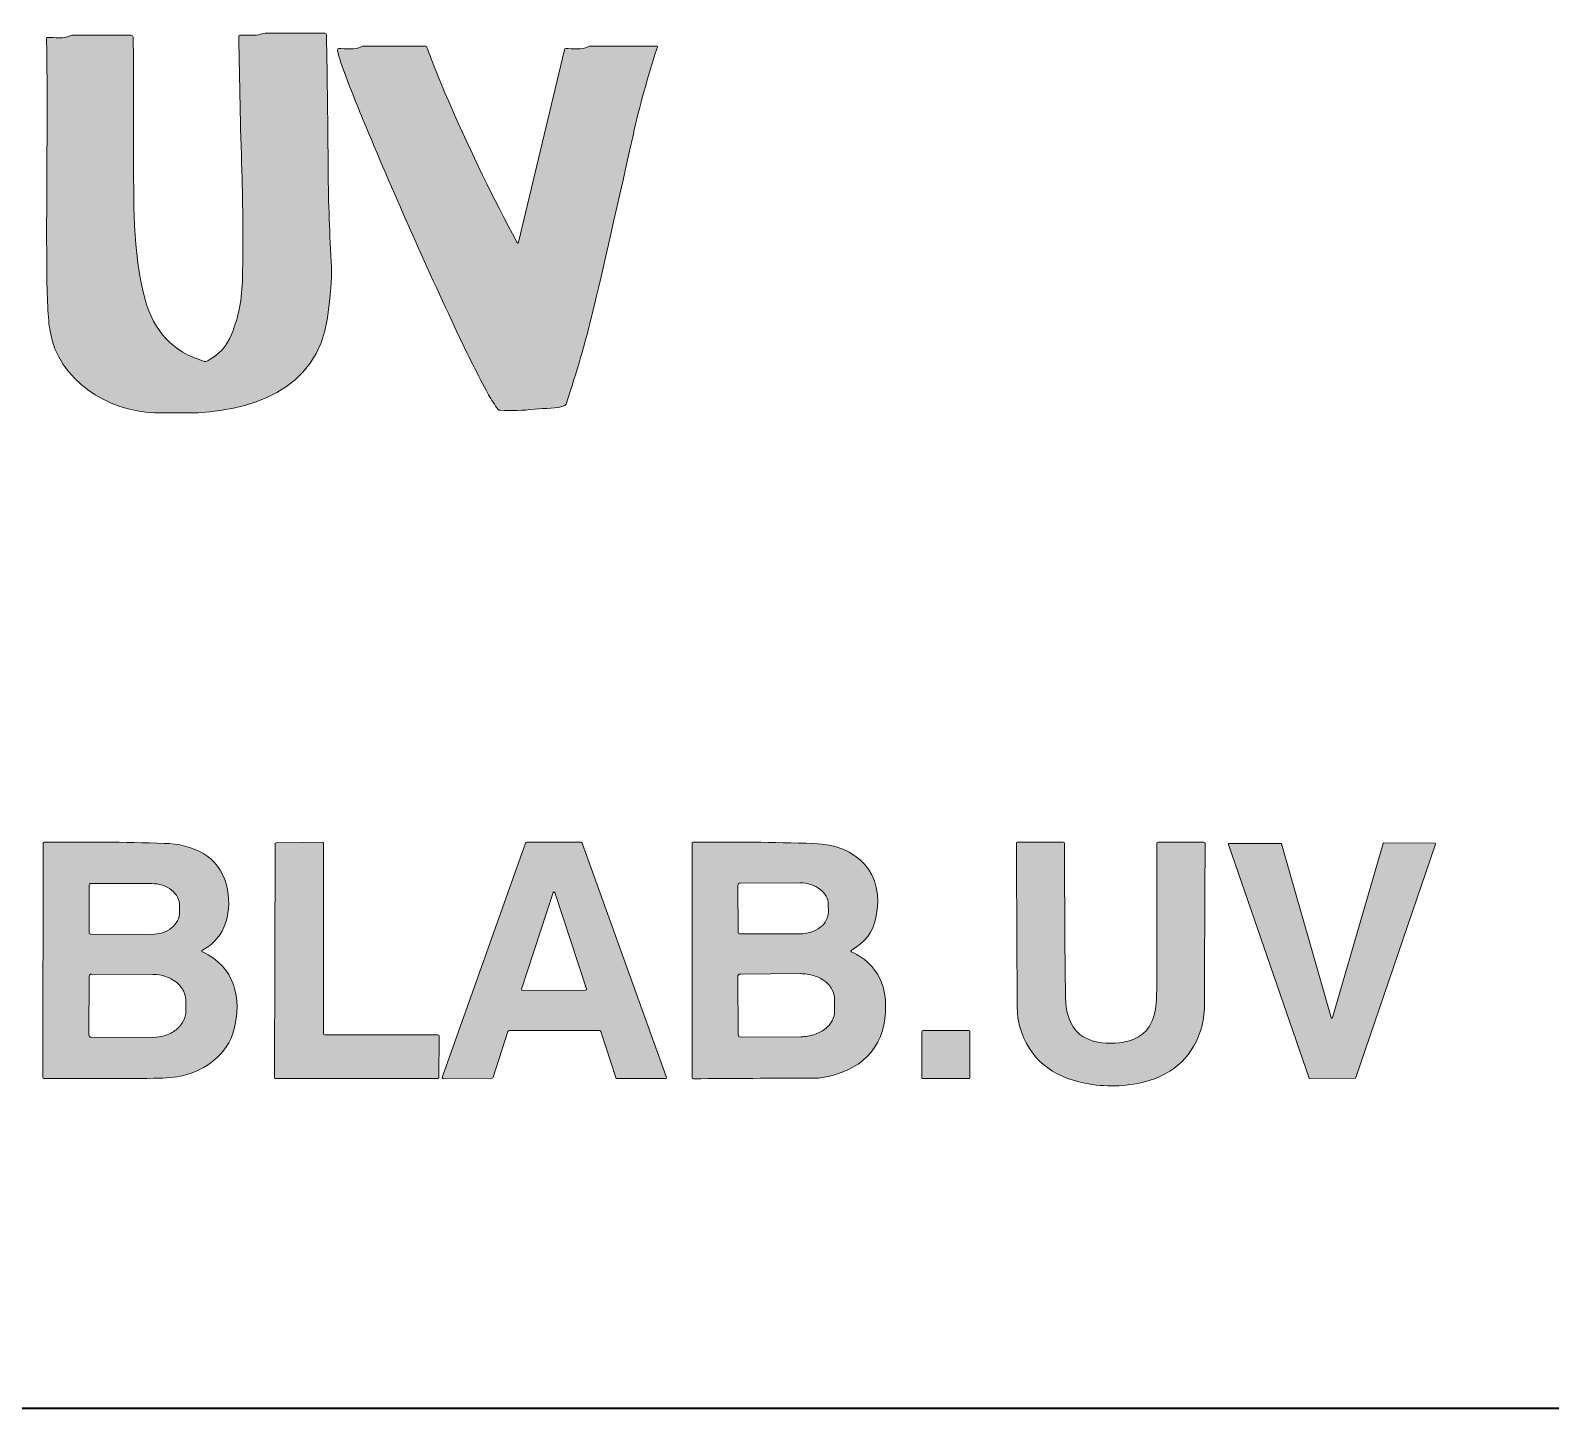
# Model space of a CAD drawing. Header units: millimetres. Extents: x 6 to 133, y 303 to 393.
# Drawn here: x 73.76 to 90.89, y 303.14 to 318.67 of the extents above; entities that cross this region are included whole.
import ezdxf

# ---------------------------------------------------------------- set-up
doc = ezdxf.new("R2010")
doc.units = ezdxf.units.MM
doc.header["$MEASUREMENT"] = 0

# ---------------------------------------------------------------- blocks, each defined once
blk = doc.blocks.new('block 2')
at = {"color": 188, "lineweight": 35, "true_color": 0x161224}
blk.add_open_spline([(21.418, 393.141), (21.418, 393.141), (6.418, 303.141), (6.418, 303.141), (6.418, 303.141), (118.799, 303.141), (118.799, 303.141), (118.799, 303.141), (133.023, 388.483), (133.023, 388.483), (133.386, 390.662), (131.914, 392.723), (129.735, 393.086), (129.518, 393.122), (129.298, 393.141), (129.078, 393.141), (129.078, 393.141), (21.418, 393.141), (21.418, 393.141)], degree=3, knots=[0, 0, 0, 0, 1, 1, 1, 2, 2, 2, 3, 3, 3, 4, 4, 4, 5, 5, 5, 6, 6, 6, 6], dxfattribs=at)

msp = doc.modelspace()

# ---------------------------------------------------------------- hatches: boundary and pattern name
at = {"true_color": 0x000205}
h = msp.add_hatch(color=178, dxfattribs=at)
h.dxf.hatch_style = 2
edge = h.paths.add_edge_path()
edge.add_spline(control_points=[(75.762, 314.951), (75.884, 315.015), (75.972, 315.113), (76.025, 315.243), (76.104, 315.434), (76.146, 315.648), (76.15, 315.885), (76.157, 316.286), (76.155, 316.686), (76.143, 317.086), (76.127, 317.592), (76.116, 318.097), (76.108, 318.601), (76.108, 318.611), (76.114, 318.617), (76.124, 318.617), (76.184, 318.617), (76.245, 318.617), (76.307, 318.617), (76.348, 318.617), (76.369, 318.641), (76.407, 318.641), (76.632, 318.641), (76.856, 318.641), (77.077, 318.641), (77.089, 318.641), (77.096, 318.635), (77.096, 318.623), (77.106, 318.113), (77.113, 317.605), (77.115, 317.096), (77.117, 316.728), (77.135, 316.364), (77.152, 315.999), (77.157, 315.876), (77.143, 315.688), (77.107, 315.432), (76.997, 314.617), (76.231, 314.363), (75.511, 314.36), (75.321, 314.36), (75.204, 314.36), (75.16, 314.361), (74.633, 314.379), (74.073, 314.727), (73.981, 315.283), (73.958, 315.417), (73.946, 315.658), (73.944, 316.004), (73.937, 316.855), (73.958, 317.723), (73.942, 318.582), (73.942, 318.59), (73.946, 318.593), (73.953, 318.593), (74.032, 318.59), (74.138, 318.576), (74.206, 318.611), (74.214, 318.615), (74.22, 318.617), (74.228, 318.617), (74.228, 318.617), (74.893, 318.617), (74.893, 318.617), (74.909, 318.617), (74.917, 318.609), (74.917, 318.593), (74.929, 318.166), (74.917, 317.743), (74.922, 317.317), (74.927, 316.753), (74.906, 316.188), (75.054, 315.638), (75.149, 315.28), (75.368, 315.05), (75.712, 314.944), (75.727, 314.939), (75.744, 314.941), (75.762, 314.951)], knot_values=[0, 0, 0, 0, 1, 1, 1, 2, 2, 2, 3, 3, 3, 4, 4, 4, 5, 5, 5, 6, 6, 6, 7, 7, 7, 8, 8, 8, 9, 9, 9, 10, 10, 10, 11, 11, 11, 12, 12, 12, 13, 13, 13, 14, 14, 14, 15, 15, 15, 16, 16, 16, 17, 17, 17, 18, 18, 18, 19, 19, 19, 20, 20, 20, 21, 21, 21, 22, 22, 22, 23, 23, 23, 24, 24, 24, 25, 25, 25, 26, 26, 26, 26], degree=3, periodic=1)
h = msp.add_hatch(color=178, dxfattribs=at)
h.dxf.hatch_style = 2
edge = h.paths.add_edge_path()
edge.add_spline(control_points=[(79.244, 316.284), (79.25, 316.27), (79.256, 316.272), (79.26, 316.286), (79.26, 316.286), (79.779, 318.454), (79.779, 318.454), (79.78, 318.461), (79.785, 318.466), (79.793, 318.466), (79.863, 318.468), (79.984, 318.45), (80.042, 318.486), (80.048, 318.49), (80.055, 318.492), (80.063, 318.492), (80.063, 318.492), (80.819, 318.492), (80.819, 318.492), (80.826, 318.492), (80.829, 318.489), (80.826, 318.484), (80.719, 318.156), (80.627, 317.823), (80.552, 317.487), (80.342, 316.546), (80.183, 315.851), (80.074, 315.401), (80.015, 315.161), (79.923, 314.846), (79.798, 314.46), (79.795, 314.454), (79.791, 314.448), (79.784, 314.445), (79.701, 314.403), (79.56, 314.416), (79.446, 314.403), (79.308, 314.386), (79.184, 314.388), (79.049, 314.39), (79.043, 314.39), (79.037, 314.393), (79.033, 314.398), (78.992, 314.451), (78.955, 314.508), (78.924, 314.566), (78.802, 314.79), (78.687, 315.017), (78.579, 315.249), (78.204, 316.048), (77.846, 316.854), (77.507, 317.669), (77.418, 317.883), (77.334, 318.1), (77.256, 318.318), (77.241, 318.359), (77.23, 318.404), (77.221, 318.449), (77.219, 318.461), (77.224, 318.468), (77.237, 318.467), (77.302, 318.466), (77.429, 318.451), (77.487, 318.486), (77.493, 318.49), (77.5, 318.492), (77.508, 318.492), (77.508, 318.492), (78.216, 318.492), (78.216, 318.492), (78.223, 318.492), (78.227, 318.489), (78.229, 318.482), (78.286, 318.32), (78.375, 318.098), (78.498, 317.817), (78.728, 317.29), (78.976, 316.78), (79.244, 316.284)], knot_values=[0, 0, 0, 0, 1, 1, 1, 2, 2, 2, 3, 3, 3, 4, 4, 4, 5, 5, 5, 6, 6, 6, 7, 7, 7, 8, 8, 8, 9, 9, 9, 10, 10, 10, 11, 11, 11, 12, 12, 12, 13, 13, 13, 14, 14, 14, 15, 15, 15, 16, 16, 16, 17, 17, 17, 18, 18, 18, 19, 19, 19, 20, 20, 20, 21, 21, 21, 22, 22, 22, 23, 23, 23, 24, 24, 24, 25, 25, 25, 26, 26, 26, 26], degree=3, periodic=1)
at = {"true_color": 0x161225}
h = msp.add_hatch(color=188, dxfattribs=at)
h.dxf.hatch_style = 2
edge = h.paths.add_edge_path()
edge.add_spline(control_points=[(75.698, 308.308), (75.693, 308.306), (75.691, 308.301), (75.691, 308.297), (75.692, 308.291), (75.694, 308.288), (75.699, 308.286), (76.059, 308.13), (76.149, 307.756), (76.053, 307.405), (75.979, 307.137), (75.742, 306.955), (75.473, 306.892), (75.4, 306.874), (75.291, 306.865), (75.148, 306.863), (74.734, 306.859), (74.322, 306.857), (73.912, 306.86), (73.904, 306.86), (73.901, 306.863), (73.901, 306.87), (73.901, 306.87), (73.902, 309.509), (73.902, 309.509), (73.902, 309.518), (73.906, 309.522), (73.915, 309.522), (74.368, 309.529), (74.818, 309.525), (75.268, 309.51), (75.584, 309.5), (75.883, 309.377), (75.968, 309.042), (76.039, 308.762), (75.973, 308.449), (75.698, 308.308)], knot_values=[0, 0, 0, 0, 1, 1, 1, 2, 2, 2, 3, 3, 3, 4, 4, 4, 5, 5, 5, 6, 6, 6, 7, 7, 7, 8, 8, 8, 9, 9, 9, 10, 10, 10, 11, 11, 11, 12, 12, 12, 12], degree=3, periodic=1)
edge = h.paths.add_edge_path()
edge.add_spline(control_points=[(74.423, 309.038), (74.423, 309.038), (74.421, 308.508), (74.421, 308.508), (74.421, 308.493), (74.428, 308.487), (74.442, 308.487), (74.442, 308.487), (75.127, 308.485), (75.127, 308.485), (75.168, 308.485), (75.208, 308.49), (75.247, 308.502), (75.285, 308.516), (75.319, 308.533), (75.349, 308.557), (75.378, 308.58), (75.4, 308.607), (75.417, 308.638), (75.432, 308.668), (75.441, 308.7), (75.441, 308.733), (75.441, 308.733), (75.441, 308.806), (75.441, 308.806), (75.441, 308.84), (75.433, 308.872), (75.418, 308.902), (75.402, 308.933), (75.379, 308.96), (75.35, 308.984), (75.321, 309.007), (75.287, 309.025), (75.249, 309.038), (75.21, 309.051), (75.17, 309.057), (75.129, 309.057), (75.129, 309.057), (74.444, 309.059), (74.444, 309.059), (74.43, 309.059), (74.423, 309.053), (74.423, 309.038)], knot_values=[0, 0, 0, 0, 1, 1, 1, 2, 2, 2, 3, 3, 3, 4, 4, 4, 5, 5, 5, 6, 6, 6, 7, 7, 7, 8, 8, 8, 9, 9, 9, 10, 10, 10, 11, 11, 11, 12, 12, 12, 13, 13, 13, 14, 14, 14, 14], degree=3, periodic=1)
edge = h.paths.add_edge_path()
edge.add_spline(control_points=[(74.422, 308.011), (74.422, 308.011), (74.42, 307.351), (74.42, 307.351), (74.42, 307.335), (74.429, 307.326), (74.446, 307.326), (74.446, 307.326), (75.139, 307.324), (75.139, 307.324), (75.188, 307.324), (75.236, 307.331), (75.281, 307.346), (75.327, 307.361), (75.367, 307.382), (75.402, 307.41), (75.437, 307.438), (75.464, 307.47), (75.483, 307.507), (75.502, 307.543), (75.511, 307.582), (75.512, 307.622), (75.512, 307.622), (75.512, 307.733), (75.512, 307.733), (75.512, 307.772), (75.503, 307.811), (75.484, 307.847), (75.466, 307.884), (75.439, 307.916), (75.405, 307.945), (75.369, 307.973), (75.329, 307.995), (75.284, 308.01), (75.238, 308.025), (75.19, 308.033), (75.141, 308.033), (75.141, 308.033), (74.448, 308.036), (74.448, 308.036), (74.431, 308.036), (74.423, 308.027), (74.422, 308.011)], knot_values=[0, 0, 0, 0, 1, 1, 1, 2, 2, 2, 3, 3, 3, 4, 4, 4, 5, 5, 5, 6, 6, 6, 7, 7, 7, 8, 8, 8, 9, 9, 9, 10, 10, 10, 11, 11, 11, 12, 12, 12, 13, 13, 13, 14, 14, 14, 14], degree=3, periodic=1)
h = msp.add_hatch(color=188, dxfattribs=at)
h.dxf.hatch_style = 2
edge = h.paths.add_edge_path()
edge.add_spline(control_points=[(78.365, 307.338), (78.365, 307.338), (78.362, 306.872), (78.362, 306.872), (78.362, 306.863), (78.358, 306.859), (78.349, 306.859), (78.349, 306.859), (76.524, 306.859), (76.524, 306.859), (76.516, 306.859), (76.511, 306.863), (76.511, 306.872), (76.511, 306.872), (76.517, 309.503), (76.517, 309.503), (76.517, 309.512), (76.521, 309.517), (76.53, 309.517), (76.53, 309.517), (77.051, 309.523), (77.051, 309.523), (77.06, 309.523), (77.065, 309.519), (77.065, 309.51), (77.065, 309.51), (77.065, 307.365), (77.065, 307.365), (77.065, 307.356), (77.069, 307.351), (77.078, 307.351), (77.078, 307.351), (78.351, 307.351), (78.351, 307.351), (78.36, 307.351), (78.365, 307.347), (78.365, 307.338)], knot_values=[0, 0, 0, 0, 1, 1, 1, 2, 2, 2, 3, 3, 3, 4, 4, 4, 5, 5, 5, 6, 6, 6, 7, 7, 7, 8, 8, 8, 9, 9, 9, 10, 10, 10, 11, 11, 11, 12, 12, 12, 12], degree=3, periodic=1)
h = msp.add_hatch(color=188, dxfattribs=at)
h.dxf.hatch_style = 2
edge = h.paths.add_edge_path()
edge.add_spline(control_points=[(80.172, 307.402), (80.172, 307.402), (79.158, 307.402), (79.158, 307.402), (79.149, 307.402), (79.144, 307.398), (79.142, 307.39), (79.142, 307.39), (78.977, 306.876), (78.977, 306.876), (78.974, 306.869), (78.968, 306.864), (78.961, 306.864), (78.961, 306.864), (78.42, 306.859), (78.42, 306.859), (78.403, 306.859), (78.398, 306.866), (78.403, 306.882), (78.403, 306.882), (79.34, 309.512), (79.34, 309.512), (79.344, 309.52), (79.349, 309.525), (79.357, 309.525), (79.357, 309.525), (79.962, 309.525), (79.962, 309.525), (79.971, 309.525), (79.976, 309.52), (79.978, 309.512), (79.978, 309.512), (80.926, 306.883), (80.926, 306.883), (80.932, 306.867), (80.926, 306.86), (80.91, 306.86), (80.91, 306.86), (80.374, 306.859), (80.374, 306.859), (80.365, 306.859), (80.359, 306.862), (80.357, 306.871), (80.357, 306.871), (80.188, 307.39), (80.188, 307.39), (80.186, 307.398), (80.18, 307.402), (80.172, 307.402)], knot_values=[0, 0, 0, 0, 1, 1, 1, 2, 2, 2, 3, 3, 3, 4, 4, 4, 5, 5, 5, 6, 6, 6, 7, 7, 7, 8, 8, 8, 9, 9, 9, 10, 10, 10, 11, 11, 11, 12, 12, 12, 13, 13, 13, 14, 14, 14, 15, 15, 15, 16, 16, 16, 16], degree=3, periodic=1)
edge = h.paths.add_edge_path()
edge.add_spline(control_points=[(79.296, 307.866), (79.294, 307.857), (79.297, 307.853), (79.306, 307.853), (79.306, 307.853), (80.018, 307.854), (80.018, 307.854), (80.028, 307.854), (80.032, 307.859), (80.028, 307.869), (80.028, 307.869), (79.67, 308.956), (79.67, 308.956), (79.669, 308.961), (79.665, 308.963), (79.66, 308.963), (79.655, 308.963), (79.652, 308.961), (79.651, 308.956), (79.651, 308.956), (79.296, 307.866), (79.296, 307.866)], knot_values=[0, 0, 0, 0, 1, 1, 1, 2, 2, 2, 3, 3, 3, 4, 4, 4, 5, 5, 5, 6, 6, 6, 7, 7, 7, 7], degree=3, periodic=1)
h = msp.add_hatch(color=188, dxfattribs=at)
h.dxf.hatch_style = 2
edge = h.paths.add_edge_path()
edge.add_spline(control_points=[(83.014, 308.288), (83.052, 308.266), (83.096, 308.246), (83.127, 308.225), (83.304, 308.102), (83.395, 307.924), (83.399, 307.692), (83.408, 307.245), (83.171, 306.981), (82.75, 306.882), (82.697, 306.87), (82.638, 306.863), (82.572, 306.863), (82.126, 306.864), (81.681, 306.862), (81.234, 306.857), (81.223, 306.857), (81.217, 306.863), (81.217, 306.874), (81.217, 306.874), (81.217, 309.515), (81.217, 309.515), (81.217, 309.52), (81.219, 309.523), (81.226, 309.523), (81.679, 309.528), (82.132, 309.523), (82.586, 309.509), (83.076, 309.493), (83.397, 309.18), (83.29, 308.67), (83.258, 308.513), (83.166, 308.392), (83.014, 308.306), (83.004, 308.3), (83.004, 308.295), (83.014, 308.288)], knot_values=[0, 0, 0, 0, 1, 1, 1, 2, 2, 2, 3, 3, 3, 4, 4, 4, 5, 5, 5, 6, 6, 6, 7, 7, 7, 8, 8, 8, 9, 9, 9, 10, 10, 10, 11, 11, 11, 12, 12, 12, 12], degree=3, periodic=1)
edge = h.paths.add_edge_path()
edge.add_spline(control_points=[(81.734, 309.037), (81.734, 309.037), (81.735, 308.515), (81.735, 308.515), (81.735, 308.498), (81.744, 308.489), (81.762, 308.489), (81.762, 308.489), (82.435, 308.491), (82.435, 308.491), (82.477, 308.491), (82.518, 308.498), (82.557, 308.51), (82.596, 308.523), (82.631, 308.541), (82.661, 308.564), (82.691, 308.587), (82.714, 308.613), (82.73, 308.643), (82.747, 308.673), (82.754, 308.705), (82.754, 308.738), (82.754, 308.738), (82.753, 308.822), (82.753, 308.822), (82.753, 308.854), (82.745, 308.885), (82.729, 308.915), (82.712, 308.945), (82.689, 308.972), (82.659, 308.994), (82.629, 309.017), (82.594, 309.035), (82.555, 309.047), (82.516, 309.059), (82.475, 309.065), (82.432, 309.065), (82.432, 309.065), (81.76, 309.063), (81.76, 309.063), (81.742, 309.063), (81.734, 309.054), (81.734, 309.037)], knot_values=[0, 0, 0, 0, 1, 1, 1, 2, 2, 2, 3, 3, 3, 4, 4, 4, 5, 5, 5, 6, 6, 6, 7, 7, 7, 8, 8, 8, 9, 9, 9, 10, 10, 10, 11, 11, 11, 12, 12, 12, 13, 13, 13, 14, 14, 14, 14], degree=3, periodic=1)
edge = h.paths.add_edge_path()
edge.add_spline(control_points=[(81.733, 308.008), (81.733, 308.008), (81.737, 307.357), (81.737, 307.357), (81.737, 307.338), (81.747, 307.328), (81.766, 307.328), (81.766, 307.328), (82.445, 307.331), (82.445, 307.331), (82.496, 307.331), (82.545, 307.339), (82.591, 307.354), (82.638, 307.369), (82.679, 307.39), (82.714, 307.418), (82.75, 307.445), (82.777, 307.477), (82.796, 307.512), (82.815, 307.548), (82.825, 307.584), (82.824, 307.623), (82.824, 307.623), (82.824, 307.754), (82.824, 307.754), (82.823, 307.793), (82.814, 307.83), (82.794, 307.865), (82.774, 307.901), (82.747, 307.932), (82.711, 307.958), (82.676, 307.985), (82.633, 308.006), (82.587, 308.021), (82.54, 308.035), (82.491, 308.042), (82.441, 308.042), (82.441, 308.042), (81.763, 308.038), (81.763, 308.038), (81.743, 308.038), (81.733, 308.028), (81.733, 308.008)], knot_values=[0, 0, 0, 0, 1, 1, 1, 2, 2, 2, 3, 3, 3, 4, 4, 4, 5, 5, 5, 6, 6, 6, 7, 7, 7, 8, 8, 8, 9, 9, 9, 10, 10, 10, 11, 11, 11, 12, 12, 12, 13, 13, 13, 14, 14, 14, 14], degree=3, periodic=1)
h = msp.add_hatch(color=188, dxfattribs=at)
h.dxf.hatch_style = 2
edge = h.paths.add_edge_path()
edge.add_spline(control_points=[(85.589, 307.358), (85.753, 307.223), (86.116, 307.225), (86.284, 307.352), (86.434, 307.466), (86.453, 307.664), (86.454, 307.854), (86.457, 308.407), (86.458, 308.96), (86.457, 309.512), (86.457, 309.52), (86.461, 309.525), (86.469, 309.525), (86.469, 309.525), (86.983, 309.525), (86.983, 309.525), (86.994, 309.525), (87, 309.519), (87, 309.508), (86.996, 308.915), (86.994, 308.32), (86.993, 307.724), (86.993, 307.615), (86.984, 307.527), (86.965, 307.458), (86.876, 307.124), (86.66, 306.912), (86.316, 306.823), (86.098, 306.768), (85.874, 306.762), (85.644, 306.807), (85.28, 306.88), (85.015, 307.081), (84.912, 307.441), (84.893, 307.507), (84.883, 307.592), (84.882, 307.697), (84.878, 308.296), (84.875, 308.902), (84.874, 309.513), (84.874, 309.521), (84.878, 309.525), (84.885, 309.525), (84.885, 309.525), (85.394, 309.525), (85.394, 309.525), (85.408, 309.525), (85.415, 309.517), (85.415, 309.502), (85.416, 308.924), (85.419, 308.349), (85.426, 307.778), (85.427, 307.625), (85.467, 307.458), (85.589, 307.358)], knot_values=[0, 0, 0, 0, 1, 1, 1, 2, 2, 2, 3, 3, 3, 4, 4, 4, 5, 5, 5, 6, 6, 6, 7, 7, 7, 8, 8, 8, 9, 9, 9, 10, 10, 10, 11, 11, 11, 12, 12, 12, 13, 13, 13, 14, 14, 14, 15, 15, 15, 16, 16, 16, 17, 17, 17, 18, 18, 18, 18], degree=3, periodic=1)
h = msp.add_hatch(color=188, dxfattribs=at)
h.dxf.hatch_style = 2
edge = h.paths.add_edge_path()
edge.add_spline(control_points=[(89.014, 309.515), (89.014, 309.515), (89.588, 309.512), (89.588, 309.512), (89.597, 309.512), (89.599, 309.508), (89.597, 309.5), (89.597, 309.5), (88.7, 306.87), (88.7, 306.87), (88.698, 306.866), (88.696, 306.864), (88.691, 306.864), (88.691, 306.864), (88.178, 306.859), (88.178, 306.859), (88.174, 306.859), (88.172, 306.861), (88.171, 306.865), (88.171, 306.865), (87.264, 309.499), (87.264, 309.499), (87.262, 309.507), (87.264, 309.51), (87.272, 309.51), (87.272, 309.51), (87.851, 309.51), (87.851, 309.51), (87.855, 309.51), (87.859, 309.508), (87.86, 309.503), (87.86, 309.503), (88.419, 307.546), (88.419, 307.546), (88.42, 307.541), (88.424, 307.539), (88.428, 307.539), (88.433, 307.539), (88.435, 307.541), (88.437, 307.546), (88.437, 307.546), (89.005, 309.508), (89.005, 309.508), (89.006, 309.512), (89.01, 309.515), (89.014, 309.515)], knot_values=[0, 0, 0, 0, 1, 1, 1, 2, 2, 2, 3, 3, 3, 4, 4, 4, 5, 5, 5, 6, 6, 6, 7, 7, 7, 8, 8, 8, 9, 9, 9, 10, 10, 10, 11, 11, 11, 12, 12, 12, 13, 13, 13, 14, 14, 14, 15, 15, 15, 15], degree=3, periodic=1)
h = msp.add_hatch(color=188, dxfattribs=at)
h.dxf.hatch_style = 2
edge = h.paths.add_edge_path()
edge.add_spline(control_points=[(83.821, 307.401), (83.821, 307.401), (84.337, 307.401), (84.337, 307.401), (84.345, 307.4), (84.349, 307.397), (84.349, 307.388), (84.349, 307.388), (84.348, 306.871), (84.348, 306.871), (84.348, 306.862), (84.345, 306.859), (84.336, 306.859), (84.336, 306.859), (83.82, 306.859), (83.82, 306.859), (83.811, 306.859), (83.806, 306.863), (83.806, 306.872), (83.806, 306.872), (83.808, 307.389), (83.808, 307.389), (83.808, 307.398), (83.812, 307.401), (83.821, 307.401)], knot_values=[0, 0, 0, 0, 1, 1, 1, 2, 2, 2, 3, 3, 3, 4, 4, 4, 5, 5, 5, 6, 6, 6, 7, 7, 7, 8, 8, 8, 8], degree=3, periodic=1)

# ---------------------------------------------------------------- linework, layer by layer
at = {"lineweight": 0}
for points, knots in [([(75.762, 314.951), (75.884, 315.015), (75.972, 315.113), (76.025, 315.243), (76.104, 315.434), (76.146, 315.648), (76.15, 315.885), (76.157, 316.286), (76.155, 316.686), (76.143, 317.086), (76.127, 317.592), (76.116, 318.097), (76.108, 318.601), (76.108, 318.611), (76.114, 318.617), (76.124, 318.617), (76.184, 318.617), (76.245, 318.617), (76.307, 318.617), (76.348, 318.617), (76.369, 318.641), (76.407, 318.641), (76.632, 318.641), (76.856, 318.641), (77.077, 318.641), (77.089, 318.641), (77.096, 318.635), (77.096, 318.623), (77.106, 318.113), (77.113, 317.605), (77.115, 317.096), (77.117, 316.728), (77.135, 316.364), (77.152, 315.999), (77.157, 315.876), (77.143, 315.688), (77.107, 315.432), (76.997, 314.617), (76.231, 314.363), (75.511, 314.36), (75.321, 314.36), (75.204, 314.36), (75.16, 314.361), (74.633, 314.379), (74.073, 314.727), (73.981, 315.283), (73.958, 315.417), (73.946, 315.658), (73.944, 316.004), (73.937, 316.855), (73.958, 317.723), (73.942, 318.582), (73.942, 318.59), (73.946, 318.593), (73.953, 318.593), (74.032, 318.59), (74.138, 318.576), (74.206, 318.611), (74.214, 318.615), (74.22, 318.617), (74.228, 318.617), (74.228, 318.617), (74.893, 318.617), (74.893, 318.617), (74.909, 318.617), (74.917, 318.609), (74.917, 318.593), (74.929, 318.166), (74.917, 317.743), (74.922, 317.317), (74.927, 316.753), (74.906, 316.188), (75.054, 315.638), (75.149, 315.28), (75.368, 315.05), (75.712, 314.944), (75.727, 314.939), (75.744, 314.941), (75.762, 314.951)], [0, 0, 0, 0, 1, 1, 1, 2, 2, 2, 3, 3, 3, 4, 4, 4, 5, 5, 5, 6, 6, 6, 7, 7, 7, 8, 8, 8, 9, 9, 9, 10, 10, 10, 11, 11, 11, 12, 12, 12, 13, 13, 13, 14, 14, 14, 15, 15, 15, 16, 16, 16, 17, 17, 17, 18, 18, 18, 19, 19, 19, 20, 20, 20, 21, 21, 21, 22, 22, 22, 23, 23, 23, 24, 24, 24, 25, 25, 25, 26, 26, 26, 26]), ([(79.244, 316.284), (79.25, 316.27), (79.256, 316.272), (79.26, 316.286), (79.26, 316.286), (79.779, 318.454), (79.779, 318.454), (79.78, 318.461), (79.785, 318.466), (79.793, 318.466), (79.863, 318.468), (79.984, 318.45), (80.042, 318.486), (80.048, 318.49), (80.055, 318.492), (80.063, 318.492), (80.063, 318.492), (80.819, 318.492), (80.819, 318.492), (80.826, 318.492), (80.829, 318.489), (80.826, 318.484), (80.719, 318.156), (80.627, 317.823), (80.552, 317.487), (80.342, 316.546), (80.183, 315.851), (80.074, 315.401), (80.015, 315.161), (79.923, 314.846), (79.798, 314.46), (79.795, 314.454), (79.791, 314.448), (79.784, 314.445), (79.701, 314.403), (79.56, 314.416), (79.446, 314.403), (79.308, 314.386), (79.184, 314.388), (79.049, 314.39), (79.043, 314.39), (79.037, 314.393), (79.033, 314.398), (78.992, 314.451), (78.955, 314.508), (78.924, 314.566), (78.802, 314.79), (78.687, 315.017), (78.579, 315.249), (78.204, 316.048), (77.846, 316.854), (77.507, 317.669), (77.418, 317.883), (77.334, 318.1), (77.256, 318.318), (77.241, 318.359), (77.23, 318.404), (77.221, 318.449), (77.219, 318.461), (77.224, 318.468), (77.237, 318.467), (77.302, 318.466), (77.429, 318.451), (77.487, 318.486), (77.493, 318.49), (77.5, 318.492), (77.508, 318.492), (77.508, 318.492), (78.216, 318.492), (78.216, 318.492), (78.223, 318.492), (78.227, 318.489), (78.229, 318.482), (78.286, 318.32), (78.375, 318.098), (78.498, 317.817), (78.728, 317.29), (78.976, 316.78), (79.244, 316.284)], [0, 0, 0, 0, 1, 1, 1, 2, 2, 2, 3, 3, 3, 4, 4, 4, 5, 5, 5, 6, 6, 6, 7, 7, 7, 8, 8, 8, 9, 9, 9, 10, 10, 10, 11, 11, 11, 12, 12, 12, 13, 13, 13, 14, 14, 14, 15, 15, 15, 16, 16, 16, 17, 17, 17, 18, 18, 18, 19, 19, 19, 20, 20, 20, 21, 21, 21, 22, 22, 22, 23, 23, 23, 24, 24, 24, 25, 25, 25, 26, 26, 26, 26]), ([(75.698, 308.308), (75.693, 308.306), (75.691, 308.301), (75.691, 308.297), (75.692, 308.291), (75.694, 308.288), (75.699, 308.286), (76.059, 308.13), (76.149, 307.756), (76.053, 307.405), (75.979, 307.137), (75.742, 306.955), (75.473, 306.892), (75.4, 306.874), (75.291, 306.865), (75.148, 306.863), (74.734, 306.859), (74.322, 306.857), (73.912, 306.86), (73.904, 306.86), (73.901, 306.863), (73.901, 306.87), (73.901, 306.87), (73.902, 309.509), (73.902, 309.509), (73.902, 309.518), (73.906, 309.522), (73.915, 309.522), (74.368, 309.529), (74.818, 309.525), (75.268, 309.51), (75.584, 309.5), (75.883, 309.377), (75.968, 309.042), (76.039, 308.762), (75.973, 308.449), (75.698, 308.308)], [0, 0, 0, 0, 1, 1, 1, 2, 2, 2, 3, 3, 3, 4, 4, 4, 5, 5, 5, 6, 6, 6, 7, 7, 7, 8, 8, 8, 9, 9, 9, 10, 10, 10, 11, 11, 11, 12, 12, 12, 12]), ([(78.365, 307.338), (78.365, 307.338), (78.362, 306.872), (78.362, 306.872), (78.362, 306.863), (78.358, 306.859), (78.349, 306.859), (78.349, 306.859), (76.524, 306.859), (76.524, 306.859), (76.516, 306.859), (76.511, 306.863), (76.511, 306.872), (76.511, 306.872), (76.517, 309.503), (76.517, 309.503), (76.517, 309.512), (76.521, 309.517), (76.53, 309.517), (76.53, 309.517), (77.051, 309.523), (77.051, 309.523), (77.06, 309.523), (77.065, 309.519), (77.065, 309.51), (77.065, 309.51), (77.065, 307.365), (77.065, 307.365), (77.065, 307.356), (77.069, 307.351), (77.078, 307.351), (77.078, 307.351), (78.351, 307.351), (78.351, 307.351), (78.36, 307.351), (78.365, 307.347), (78.365, 307.338)], [0, 0, 0, 0, 1, 1, 1, 2, 2, 2, 3, 3, 3, 4, 4, 4, 5, 5, 5, 6, 6, 6, 7, 7, 7, 8, 8, 8, 9, 9, 9, 10, 10, 10, 11, 11, 11, 12, 12, 12, 12]), ([(80.172, 307.402), (80.172, 307.402), (79.158, 307.402), (79.158, 307.402), (79.149, 307.402), (79.144, 307.398), (79.142, 307.39), (79.142, 307.39), (78.977, 306.876), (78.977, 306.876), (78.974, 306.869), (78.968, 306.864), (78.961, 306.864), (78.961, 306.864), (78.42, 306.859), (78.42, 306.859), (78.403, 306.859), (78.398, 306.866), (78.403, 306.882), (78.403, 306.882), (79.34, 309.512), (79.34, 309.512), (79.344, 309.52), (79.349, 309.525), (79.357, 309.525), (79.357, 309.525), (79.962, 309.525), (79.962, 309.525), (79.971, 309.525), (79.976, 309.52), (79.978, 309.512), (79.978, 309.512), (80.926, 306.883), (80.926, 306.883), (80.932, 306.867), (80.926, 306.86), (80.91, 306.86), (80.91, 306.86), (80.374, 306.859), (80.374, 306.859), (80.365, 306.859), (80.359, 306.862), (80.357, 306.871), (80.357, 306.871), (80.188, 307.39), (80.188, 307.39), (80.186, 307.398), (80.18, 307.402), (80.172, 307.402)], [0, 0, 0, 0, 1, 1, 1, 2, 2, 2, 3, 3, 3, 4, 4, 4, 5, 5, 5, 6, 6, 6, 7, 7, 7, 8, 8, 8, 9, 9, 9, 10, 10, 10, 11, 11, 11, 12, 12, 12, 13, 13, 13, 14, 14, 14, 15, 15, 15, 16, 16, 16, 16]), ([(83.014, 308.288), (83.052, 308.266), (83.096, 308.246), (83.127, 308.225), (83.304, 308.102), (83.395, 307.924), (83.399, 307.692), (83.408, 307.245), (83.171, 306.981), (82.75, 306.882), (82.697, 306.87), (82.638, 306.863), (82.572, 306.863), (82.126, 306.864), (81.681, 306.862), (81.234, 306.857), (81.223, 306.857), (81.217, 306.863), (81.217, 306.874), (81.217, 306.874), (81.217, 309.515), (81.217, 309.515), (81.217, 309.52), (81.219, 309.523), (81.226, 309.523), (81.679, 309.528), (82.132, 309.523), (82.586, 309.509), (83.076, 309.493), (83.397, 309.18), (83.29, 308.67), (83.258, 308.513), (83.166, 308.392), (83.014, 308.306), (83.004, 308.3), (83.004, 308.295), (83.014, 308.288)], [0, 0, 0, 0, 1, 1, 1, 2, 2, 2, 3, 3, 3, 4, 4, 4, 5, 5, 5, 6, 6, 6, 7, 7, 7, 8, 8, 8, 9, 9, 9, 10, 10, 10, 11, 11, 11, 12, 12, 12, 12]), ([(85.589, 307.358), (85.753, 307.223), (86.116, 307.225), (86.284, 307.352), (86.434, 307.466), (86.453, 307.664), (86.454, 307.854), (86.457, 308.407), (86.458, 308.96), (86.457, 309.512), (86.457, 309.52), (86.461, 309.525), (86.469, 309.525), (86.469, 309.525), (86.983, 309.525), (86.983, 309.525), (86.994, 309.525), (87, 309.519), (87, 309.508), (86.996, 308.915), (86.994, 308.32), (86.993, 307.724), (86.993, 307.615), (86.984, 307.527), (86.965, 307.458), (86.876, 307.124), (86.66, 306.912), (86.316, 306.823), (86.098, 306.768), (85.874, 306.762), (85.644, 306.807), (85.28, 306.88), (85.015, 307.081), (84.912, 307.441), (84.893, 307.507), (84.883, 307.592), (84.882, 307.697), (84.878, 308.296), (84.875, 308.902), (84.874, 309.513), (84.874, 309.521), (84.878, 309.525), (84.885, 309.525), (84.885, 309.525), (85.394, 309.525), (85.394, 309.525), (85.408, 309.525), (85.415, 309.517), (85.415, 309.502), (85.416, 308.924), (85.419, 308.349), (85.426, 307.778), (85.427, 307.625), (85.467, 307.458), (85.589, 307.358)], [0, 0, 0, 0, 1, 1, 1, 2, 2, 2, 3, 3, 3, 4, 4, 4, 5, 5, 5, 6, 6, 6, 7, 7, 7, 8, 8, 8, 9, 9, 9, 10, 10, 10, 11, 11, 11, 12, 12, 12, 13, 13, 13, 14, 14, 14, 15, 15, 15, 16, 16, 16, 17, 17, 17, 18, 18, 18, 18]), ([(89.014, 309.515), (89.014, 309.515), (89.588, 309.512), (89.588, 309.512), (89.597, 309.512), (89.599, 309.508), (89.597, 309.5), (89.597, 309.5), (88.7, 306.87), (88.7, 306.87), (88.698, 306.866), (88.696, 306.864), (88.691, 306.864), (88.691, 306.864), (88.178, 306.859), (88.178, 306.859), (88.174, 306.859), (88.172, 306.861), (88.171, 306.865), (88.171, 306.865), (87.264, 309.499), (87.264, 309.499), (87.262, 309.507), (87.264, 309.51), (87.272, 309.51), (87.272, 309.51), (87.851, 309.51), (87.851, 309.51), (87.855, 309.51), (87.859, 309.508), (87.86, 309.503), (87.86, 309.503), (88.419, 307.546), (88.419, 307.546), (88.42, 307.541), (88.424, 307.539), (88.428, 307.539), (88.433, 307.539), (88.435, 307.541), (88.437, 307.546), (88.437, 307.546), (89.005, 309.508), (89.005, 309.508), (89.006, 309.512), (89.01, 309.515), (89.014, 309.515)], [0, 0, 0, 0, 1, 1, 1, 2, 2, 2, 3, 3, 3, 4, 4, 4, 5, 5, 5, 6, 6, 6, 7, 7, 7, 8, 8, 8, 9, 9, 9, 10, 10, 10, 11, 11, 11, 12, 12, 12, 13, 13, 13, 14, 14, 14, 15, 15, 15, 15]), ([(74.423, 309.038), (74.423, 309.038), (74.421, 308.508), (74.421, 308.508), (74.421, 308.493), (74.428, 308.487), (74.442, 308.487), (74.442, 308.487), (75.127, 308.485), (75.127, 308.485), (75.168, 308.485), (75.208, 308.49), (75.247, 308.502), (75.285, 308.516), (75.319, 308.533), (75.349, 308.557), (75.378, 308.58), (75.4, 308.607), (75.417, 308.638), (75.432, 308.668), (75.441, 308.7), (75.441, 308.733), (75.441, 308.733), (75.441, 308.806), (75.441, 308.806), (75.441, 308.84), (75.433, 308.872), (75.418, 308.902), (75.402, 308.933), (75.379, 308.96), (75.35, 308.984), (75.321, 309.007), (75.287, 309.025), (75.249, 309.038), (75.21, 309.051), (75.17, 309.057), (75.129, 309.057), (75.129, 309.057), (74.444, 309.059), (74.444, 309.059), (74.43, 309.059), (74.423, 309.053), (74.423, 309.038)], [0, 0, 0, 0, 1, 1, 1, 2, 2, 2, 3, 3, 3, 4, 4, 4, 5, 5, 5, 6, 6, 6, 7, 7, 7, 8, 8, 8, 9, 9, 9, 10, 10, 10, 11, 11, 11, 12, 12, 12, 13, 13, 13, 14, 14, 14, 14]), ([(79.296, 307.866), (79.294, 307.857), (79.297, 307.853), (79.306, 307.853), (79.306, 307.853), (80.018, 307.854), (80.018, 307.854), (80.028, 307.854), (80.032, 307.859), (80.028, 307.869), (80.028, 307.869), (79.67, 308.956), (79.67, 308.956), (79.669, 308.961), (79.665, 308.963), (79.66, 308.963), (79.655, 308.963), (79.652, 308.961), (79.651, 308.956), (79.651, 308.956), (79.296, 307.866), (79.296, 307.866)], [0, 0, 0, 0, 1, 1, 1, 2, 2, 2, 3, 3, 3, 4, 4, 4, 5, 5, 5, 6, 6, 6, 7, 7, 7, 7]), ([(81.734, 309.037), (81.734, 309.037), (81.735, 308.515), (81.735, 308.515), (81.735, 308.498), (81.744, 308.489), (81.762, 308.489), (81.762, 308.489), (82.435, 308.491), (82.435, 308.491), (82.477, 308.491), (82.518, 308.498), (82.557, 308.51), (82.596, 308.523), (82.631, 308.541), (82.661, 308.564), (82.691, 308.587), (82.714, 308.613), (82.73, 308.643), (82.747, 308.673), (82.754, 308.705), (82.754, 308.738), (82.754, 308.738), (82.753, 308.822), (82.753, 308.822), (82.753, 308.854), (82.745, 308.885), (82.729, 308.915), (82.712, 308.945), (82.689, 308.972), (82.659, 308.994), (82.629, 309.017), (82.594, 309.035), (82.555, 309.047), (82.516, 309.059), (82.475, 309.065), (82.432, 309.065), (82.432, 309.065), (81.76, 309.063), (81.76, 309.063), (81.742, 309.063), (81.734, 309.054), (81.734, 309.037)], [0, 0, 0, 0, 1, 1, 1, 2, 2, 2, 3, 3, 3, 4, 4, 4, 5, 5, 5, 6, 6, 6, 7, 7, 7, 8, 8, 8, 9, 9, 9, 10, 10, 10, 11, 11, 11, 12, 12, 12, 13, 13, 13, 14, 14, 14, 14]), ([(74.422, 308.011), (74.422, 308.011), (74.42, 307.351), (74.42, 307.351), (74.42, 307.335), (74.429, 307.326), (74.446, 307.326), (74.446, 307.326), (75.139, 307.324), (75.139, 307.324), (75.188, 307.324), (75.236, 307.331), (75.281, 307.346), (75.327, 307.361), (75.367, 307.382), (75.402, 307.41), (75.437, 307.438), (75.464, 307.47), (75.483, 307.507), (75.502, 307.543), (75.511, 307.582), (75.512, 307.622), (75.512, 307.622), (75.512, 307.733), (75.512, 307.733), (75.512, 307.772), (75.503, 307.811), (75.484, 307.847), (75.466, 307.884), (75.439, 307.916), (75.405, 307.945), (75.369, 307.973), (75.329, 307.995), (75.284, 308.01), (75.238, 308.025), (75.19, 308.033), (75.141, 308.033), (75.141, 308.033), (74.448, 308.036), (74.448, 308.036), (74.431, 308.036), (74.423, 308.027), (74.422, 308.011)], [0, 0, 0, 0, 1, 1, 1, 2, 2, 2, 3, 3, 3, 4, 4, 4, 5, 5, 5, 6, 6, 6, 7, 7, 7, 8, 8, 8, 9, 9, 9, 10, 10, 10, 11, 11, 11, 12, 12, 12, 13, 13, 13, 14, 14, 14, 14]), ([(81.733, 308.008), (81.733, 308.008), (81.737, 307.357), (81.737, 307.357), (81.737, 307.338), (81.747, 307.328), (81.766, 307.328), (81.766, 307.328), (82.445, 307.331), (82.445, 307.331), (82.496, 307.331), (82.545, 307.339), (82.591, 307.354), (82.638, 307.369), (82.679, 307.39), (82.714, 307.418), (82.75, 307.445), (82.777, 307.477), (82.796, 307.512), (82.815, 307.548), (82.825, 307.584), (82.824, 307.623), (82.824, 307.623), (82.824, 307.754), (82.824, 307.754), (82.823, 307.793), (82.814, 307.83), (82.794, 307.865), (82.774, 307.901), (82.747, 307.932), (82.711, 307.958), (82.676, 307.985), (82.633, 308.006), (82.587, 308.021), (82.54, 308.035), (82.491, 308.042), (82.441, 308.042), (82.441, 308.042), (81.763, 308.038), (81.763, 308.038), (81.743, 308.038), (81.733, 308.028), (81.733, 308.008)], [0, 0, 0, 0, 1, 1, 1, 2, 2, 2, 3, 3, 3, 4, 4, 4, 5, 5, 5, 6, 6, 6, 7, 7, 7, 8, 8, 8, 9, 9, 9, 10, 10, 10, 11, 11, 11, 12, 12, 12, 13, 13, 13, 14, 14, 14, 14]), ([(83.821, 307.401), (83.821, 307.401), (84.337, 307.401), (84.337, 307.401), (84.345, 307.4), (84.349, 307.397), (84.349, 307.388), (84.349, 307.388), (84.348, 306.871), (84.348, 306.871), (84.348, 306.862), (84.345, 306.859), (84.336, 306.859), (84.336, 306.859), (83.82, 306.859), (83.82, 306.859), (83.811, 306.859), (83.806, 306.863), (83.806, 306.872), (83.806, 306.872), (83.808, 307.389), (83.808, 307.389), (83.808, 307.398), (83.812, 307.401), (83.821, 307.401)], [0, 0, 0, 0, 1, 1, 1, 2, 2, 2, 3, 3, 3, 4, 4, 4, 5, 5, 5, 6, 6, 6, 7, 7, 7, 8, 8, 8, 8])]:
    msp.add_open_spline(points, degree=3, knots=knots, dxfattribs=at)

# ---------------------------------------------------------------- block references
msp.add_blockref('block 2', (0, 0))

doc.saveas('drawing.dxf')
